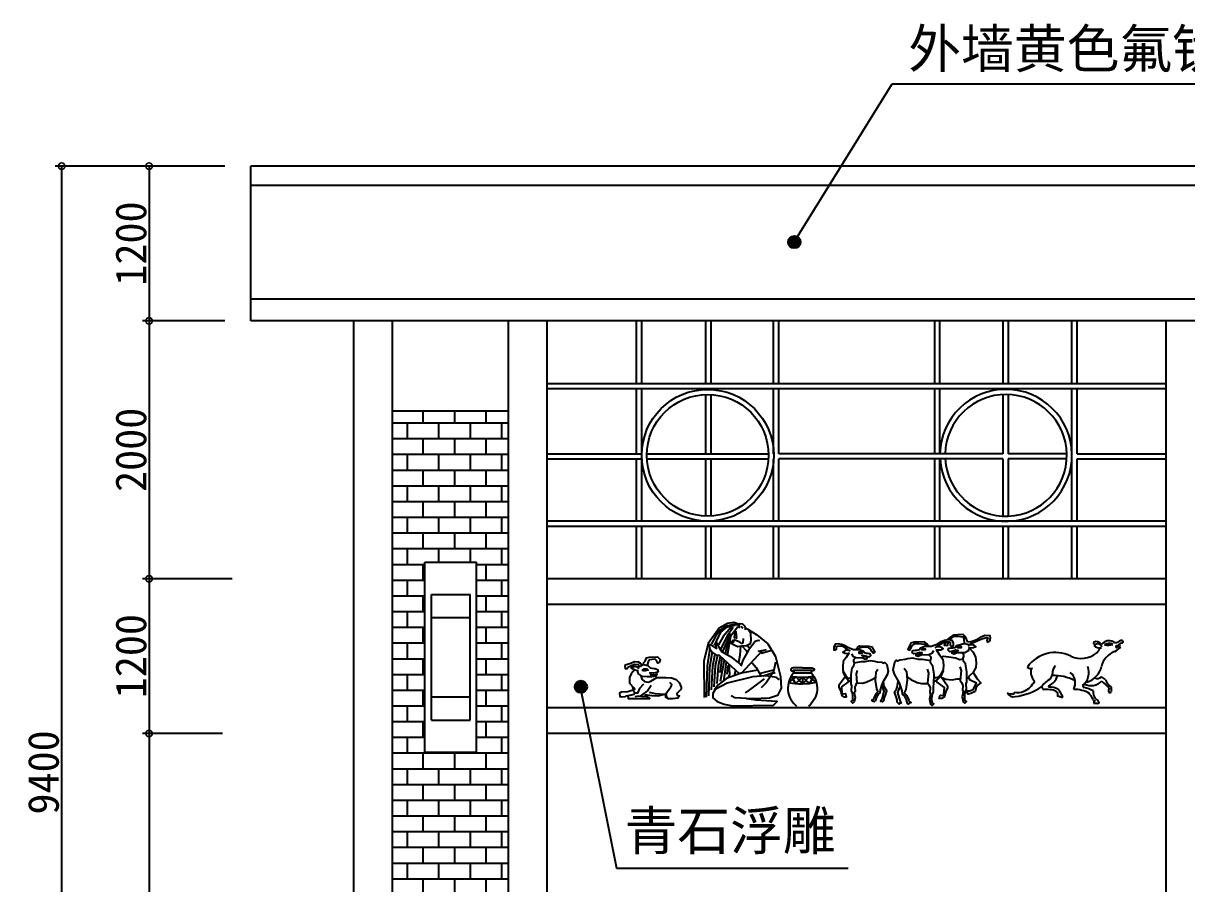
# Model space of a CAD drawing. Extents: x -1337 to 39675, y 27669 to 53445.
# Drawn here: x -907 to 8115, y 33977 to 40651 of the extents above; entities that cross this region are included whole.
import ezdxf

# ---------------------------------------------------------------- set-up
doc = ezdxf.new("R2010")
doc.units = 0
doc.layers.get('0').update_dxf_attribs({"linetype": 'CONTINUOUS'})
doc.layers.get('DEFPOINTS').update_dxf_attribs({"linetype": 'CONTINUOUS'})
for name, color, linetype in [('LAYER1', 3, 'CONTINUOUS'), ('S1', 140, 'CONTINUOUS'), ('S2', 3, 'CONTINUOUS'), ('植物', 92, 'CONTINUOUS')]:
    doc.layers.add(name, color=color, linetype=linetype)
doc.styles.get("Standard").update_dxf_attribs({"font": 'SimSun.ttf'})
doc.dimstyles.new('ISO-25', dxfattribs={"dimtxt": 240, "dimasz": 10, "dimexe": 1.25, "dimexo": 0.625, "dimgap": 20, "dimtad": 1, "dimdec": 0, "dimtxsty": 'STANDARD', "dimblk1": 'DOTSMALL', "dimblk2": 'DOTSMALL', "dimsah": 1, "dimcen": 2.5, "dimazin": 3, "dimtfac": 1, "dimtdec": 4, "dimtmove": 0, "dimatfit": 3, "dimtolj": 1, "dimtzin": 0})

# ---------------------------------------------------------------- blocks, each defined once
blk = doc.blocks.new('A$C32DF7847')
at = {"layer": 'S1'}
for points in [[(465.9, 301.5), (462.7, 306.2), (466.6, 319.5), (476.8, 318.7), (485.4, 310.1), (486.9, 303.9), (486.9, 296.1)], [(427.6, 246.9), (446.3, 236), (458.8, 231.3), (473.7, 233.7), (492.4, 234.5), (508, 243), (509.6, 255.5), (508.8, 281.2), (498.6, 296.8), (486.2, 301.5)], [(498.6, 296.8), (532.2, 276.6), (574.4, 241.5), (604, 192.3), (624.3, 114.3), (625.9, 69.9), (611.8, 41), (580.6, 30.9), (515, 27.8), (446.3, 32.5), (432.3, 39.5)], [(471.2, 311.3), (473.2, 306.2), (478, 301.7)], [(1350.6, 248), (1341.5, 268.7), (1332.7, 276.9), (1310.9, 275.7), (1293.2, 275.2), (1273.7, 261.2), (1271.6, 257.6)], [(1350.7, 248.6), (1361.6, 249.7), (1371.5, 253), (1389.7, 261.2), (1402.3, 268.3), (1416, 274.4), (1435.8, 273.3), (1436.9, 262.8), (1433.6, 250.2), (1426.5, 248), (1424.8, 255.2), (1428.7, 262.8), (1422.1, 265), (1407.8, 261.2), (1395.5, 255.9), (1358.9, 239.8)], [(472.9, 159.6), (438.5, 186.1), (397.2, 209.5), (387.8, 225.9), (376.9, 244.6), (373, 243.8), (373.7, 228.2), (375.3, 222.8), (364.4, 231.3), (354.2, 239.1), (347.2, 236.8), (348.8, 223.5), (360.5, 207.2), (376.1, 197.8), (385.5, 197), (402.6, 182.2), (463.5, 126.8), (473.7, 128.4), (552.5, 214.2)], [(479.1, 261.7), (478.3, 244.6), (473.7, 242.2), (465.9, 247.7), (444, 257.1)], [(543.9, 252.4), (536.9, 254.7), (526, 250.8), (500.2, 216.5), (478.3, 178.3), (469.8, 154.9)], [(474.4, 232.9), (490.8, 215), (494, 210.3)], [(492.4, 234.5), (505.7, 223.5)], [(899.5, 202.6), (904.8, 193), (916, 187.7), (942.5, 187.2), (952.6, 182.4), (960, 184.6), (960, 189), (953.8, 190.4), (948.9, 190.5), (938.8, 195.5), (947.4, 196), (957.8, 193.4), (968.5, 191.2), (973.9, 196.2), (971.2, 203.1), (963.8, 204.2), (957.4, 204.2), (950, 206.3), (944.6, 213.2), (929.2, 218.5), (906.9, 218), (896.8, 221.7), (884.6, 227), (872.4, 235), (860.7, 239.2), (847.5, 241.9), (835.8, 239.7), (830.5, 228.6), (830.5, 218), (836.3, 216.4), (840.5, 220.6), (840.5, 230.2), (845.3, 232.8), (856.5, 233.9), (864.4, 231.8), (886.2, 216.9)], [(916.5, 218.5), (922.9, 226.5), (930.8, 233.9), (950.5, 232.8), (966.4, 232.3), (978.1, 229.1), (989.3, 208.4), (982.9, 204.7), (978.1, 211.6), (974.4, 219), (965.4, 227), (951, 228.1), (931.4, 225.9), (925, 220.6), (925, 218)], [(1198.2, 232.3), (1191.1, 241.1), (1182.2, 249.4), (1160.4, 248.2), (1142.7, 247.6), (1129.7, 244.1), (1117.3, 221.1), (1124.4, 217), (1129.7, 224.6), (1133.8, 232.9), (1143.9, 241.7), (1159.8, 242.9), (1181.6, 240.5), (1188.7, 234.6), (1188.7, 231.7)], [(1217.1, 214.6), (1211.2, 204), (1198.8, 198.1), (1169.2, 197.5), (1158, 192.2), (1149.9, 194.6), (1149.9, 199.5), (1156.7, 201), (1162.2, 201.2), (1173.4, 206.7), (1163.9, 207.3), (1152.3, 204.4), (1140.4, 202), (1134.4, 207.5), (1137.4, 215.2), (1145.6, 216.4), (1152.7, 216.4), (1161, 218.7), (1166.9, 226.4), (1184, 232.3), (1208.8, 231.7), (1220, 235.8), (1233.6, 241.7), (1247.2, 250.6), (1260.1, 255.3), (1274.9, 258.2), (1287.9, 255.9), (1293.8, 243.5), (1293.8, 231.7), (1287.3, 229.9), (1282.6, 234.6), (1282.6, 245.3), (1277.2, 248.2), (1264.9, 249.4), (1256, 247), (1231.8, 230.5)], [(1223, 226.4), (1231.2, 230.5), (1244.2, 229.3), (1254.2, 221.7), (1245.4, 217), (1234.8, 216.4), (1225.9, 218.1)], [(1266.7, 249.2), (1258.9, 236), (1271, 234.3), (1275.4, 248.4)], [(1356.5, 223.5), (1350.6, 212.9), (1338.2, 207), (1308.7, 206.4), (1297.5, 201.1), (1289.3, 203.5), (1289.3, 208.4), (1296.1, 209.9), (1301.6, 210.1), (1312.8, 215.6), (1303.3, 216.2), (1291.8, 213.3), (1279.9, 210.8), (1273.9, 216.4), (1276.9, 224.1), (1285.1, 225.2), (1292.2, 225.2), (1300.5, 227.6), (1306.4, 235.3), (1336.4, 242.5), (1355, 239.2)], [(1281.5, 257), (1284.3, 260.4), (1294.3, 269.3), (1310.3, 270.4), (1332.1, 268.1), (1335.3, 259), (1335.8, 243.1)], [(1355.1, 225.8), (1369.3, 210.7), (1380.5, 191), (1382.2, 168), (1381.7, 149.8), (1369.3, 129.1), (1358, 117.9), (1347.4, 107.5)], [(1349.8, 234.7), (1358, 238.8), (1371, 237.7), (1381.1, 230), (1372.2, 225.3), (1361.6, 224.7), (1352.7, 226.5)], [(93.5, 159.9), (93, 167.9), (99.1, 173.5), (104.3, 186.6), (114.6, 189.9), (147.1, 190.4), (157.9, 181), (154.9, 168.3), (148.7, 166.8), (143.4, 176.7), (138.1, 181.5), (116.5, 179.6), (110.4, 172.1), (106.5, 158.3)], [(536.9, 213.4), (558.8, 216.5), (569.7, 219.6)], [(549.4, 204.8), (590, 217.3)], [(889.4, 204.7), (878.3, 187.7), (866.6, 173.4), (865, 152.7), (865.5, 136.3), (876.7, 117.7), (886.8, 107.6), (897.4, 107.6)], [(894.2, 213.2), (886.8, 216.9), (875.1, 215.9), (866, 209), (874, 204.7), (883.6, 204.2), (891.5, 205.8)], [(921.3, 137.8), (917, 124.6), (920.2, 90.6), (915.4, 83.7), (911.7, 73.6), (912.8, 56.7), (909.6, 51.3), (913.3, 33.8), (910.1, 15.8), (904.3, 11.5), (898.4, 17.4), (903.8, 22.2), (904.8, 38.6), (903.2, 51.3), (899, 59.3), (900, 78.9), (897.9, 85.8), (897.4, 120.9), (901.6, 148.5), (908.5, 157.5), (910.7, 168.1), (908, 174.5), (908, 180.3), (913.8, 186.1)], [(1205.8, 175.1), (1174.6, 181), (1158.6, 181), (1136.8, 185.7), (1116.7, 182.8), (1106.7, 180.4), (1087.2, 178.6), (1077.8, 174.5), (1074.2, 177.5), (1066, 169.2), (1059.5, 140.3), (1064.2, 123.8), (1084.3, 89.6), (1088.4, 78.4), (1093.7, 59.5), (1095.5, 46.6), (1101.4, 41.8), (1109.6, 28.3), (1115, 10.6)], [(1192.9, 142.7), (1197.6, 127.9), (1194, 90.2), (1199.3, 82.5), (1203.5, 71.3), (1202.3, 52.5), (1205.8, 46.6), (1201.7, 27.1), (1205.2, 7), (1211.7, 2.3), (1218.2, 8.8), (1212.3, 14.1), (1211.2, 32.4), (1212.9, 46.6), (1217.6, 55.4), (1216.5, 77.2), (1218.8, 84.9), (1219.4, 123.8), (1214.7, 154.5), (1207, 164.5), (1204.7, 176.3), (1207.6, 183.3), (1207.6, 189.8), (1201.1, 196.3)], [(1228.3, 217), (1240.7, 198.1), (1253.6, 182.2), (1255.4, 159.2), (1254.8, 140.9), (1242.4, 120.3), (1231.2, 109.1), (1219.4, 109.1)], [(1330.3, 181.6), (1319.3, 179.4), (1302.3, 186), (1277, 189.8), (1256.2, 191.6), (1247.6, 189.6)], [(1319.7, 151.5), (1324.4, 136.8), (1320.9, 99.1), (1326.2, 91.4), (1330.3, 80.2), (1329.1, 61.3), (1332.7, 55.4), (1328.5, 36), (1332.1, 15.9), (1338.6, 11.2), (1345.1, 17.7), (1339.2, 23), (1338, 41.3), (1339.8, 55.4), (1344.5, 64.3), (1343.3, 86.1), (1345.7, 93.8), (1346.2, 132.7), (1341.5, 163.3), (1333.9, 173.4), (1331.5, 185.1), (1334.4, 192.2), (1334.4, 198.7), (1328, 205.2)], [(86.5, 158.9), (80.3, 166.9), (73.3, 170.7), (58.3, 171.1), (44.2, 165.5), (21.6, 158), (19.7, 154.7), (21.1, 145.3), (31, 145.8), (31.5, 151.4), (57.3, 162.2), (71.4, 160.8), (76.6, 154.7)], [(57.3, 140.6), (44.6, 125.6), (38.1, 111.1), (38.1, 89), (53.6, 72.1), (59.2, 63.2)], [(74.7, 144.9), (72.4, 149.1), (60.1, 152.8), (45.1, 147.7), (57.8, 140.2), (72.8, 137.3)], [(73.5, 149.1), (79.7, 155.3), (91.9, 160.6), (109.6, 157.6), (117.9, 148.6), (124.5, 147.4), (137.2, 145.3), (147.2, 142.2), (149.9, 133.2), (144.6, 130.2), (131.8, 127.6), (117.3, 129.2), (120.9, 121.3), (134.6, 121.5), (146.1, 124.3), (140.6, 116), (124.7, 113.9), (106.5, 113.8), (88.9, 114.6), (72.7, 124.6), (69.7, 136.9)], [(534.6, 139.3), (471.3, 127.6), (414.3, 106.5), (380.8, 80.8), (367.5, 62.9)], [(513.5, 167.4), (529.1, 149.4), (547.8, 116.7)], [(541.6, 126.8), (598.6, 140.9)], [(604.3, 170.7), (596.3, 132.2), (568.2, 90.4), (548.9, 70.4)], [(909.6, 167), (937.7, 172.3), (952.1, 172.3), (971.7, 176.6), (989.8, 173.9), (998.8, 171.8), (1016.4, 170.2), (1024.9, 166.5), (1028, 169.2), (1035.5, 161.7), (1041.3, 135.7), (1037.1, 120.9), (1019, 90.1), (1015.3, 80), (1010.5, 63), (1008.9, 51.3), (1003.6, 47.1), (996.2, 34.9), (991.4, 19)], [(1001.5, 141.6), (994, 130.4), (991.4, 99.6), (995.6, 67.3), (1001.5, 55.6), (994, 47.1), (985.5, 30.1), (984, 24.8), (978.1, 22.2), (978.6, 21.1), (983.4, 19.5), (986.6, 16.3), (991.4, 19)], [(1103.7, 146.8), (1112, 134.4), (1115, 100.2), (1110.2, 64.2), (1103.7, 51.3), (1112, 41.8), (1121.4, 23), (1123.2, 17.1), (1129.7, 14.1), (1129.1, 12.9), (1123.8, 11.2), (1120.3, 7.6), (1115, 10.6)], [(1254.2, 136.2), (1245.4, 116.1), (1230, 100.2), (1220.6, 94.9)], [(81.8, 117.6), (86.5, 104), (96.8, 94.6), (110.4, 92.7), (120.8, 97), (144.2, 110.1), (180.4, 111.1), (200.6, 109.2), (219.9, 103.1), (231.2, 91.3), (239.2, 73.5), (238.7, 65.5), (221.3, 48.6), (223.2, 42), (232.1, 39.2), (226, 31.2), (204.9, 27.5), (188.4, 28), (182.8, 34.5), (180.9, 50)], [(193.1, 92.3), (201.1, 85.2), (198.8, 73), (179, 46.7), (148, 37.8), (126.9, 39.7), (96.3, 43.9)], [(560.1, 105.7), (534.4, 85.6), (503.1, 62.4), (486.3, 51.9)], [(556.4, 116.7), (591.5, 129.2), (603.2, 129.2)], [(874, 113.4), (850.1, 79.5), (850.1, 72.6), (855.9, 59.8), (862.3, 41.3), (870.8, 35.4), (879.3, 36), (877.7, 45.5), (874, 47.6), (867.1, 46), (863.4, 49.2), (861.3, 74.2), (886.2, 92.2), (889.4, 98)], [(866, 132), (874, 114), (887.8, 99.6), (896.3, 94.9)], [(991.9, 111.8), (978.1, 102.3), (956.3, 91.2), (941.5, 88), (919.2, 88.5)], [(1015.3, 80), (1024.9, 57.2), (1016.4, 25.3), (1012.1, 19), (1016.9, 19), (1019.5, 16.3), (1025.9, 22.7), (1025.9, 31.7), (1029.1, 38.1), (1035.5, 58.8), (1029.1, 68.9), (1026.4, 75.8), (1022.7, 95.9)], [(1088.4, 78.4), (1077.8, 53), (1087.2, 17.7), (1091.9, 10.6), (1086.6, 10.6), (1083.7, 7.6), (1076.6, 14.7), (1076.6, 24.7), (1073.1, 31.8), (1066, 54.8), (1073.1, 66), (1076, 73.7), (1080.1, 96.1)], [(1114.4, 113.8), (1129.7, 103.2), (1153.9, 90.8), (1170.4, 87.2), (1195.2, 87.8)], [(1245.4, 115.5), (1271.9, 77.8), (1271.9, 70.1), (1265.4, 56), (1258.4, 35.4), (1248.9, 28.9), (1239.5, 29.5), (1241.2, 40.1), (1245.4, 42.4), (1253.1, 40.7), (1257.2, 44.2), (1259.5, 71.9), (1231.8, 92), (1228.3, 98.4)], [(1246.3, 111.9), (1264.9, 104.2), (1289.1, 102), (1308.9, 105.3), (1322.1, 105.8)], [(1370.4, 130), (1386.4, 105.8), (1400.1, 90.5), (1390.8, 81.7), (1382.5, 71.8), (1378.1, 55.9), (1362.2, 48.2), (1351.7, 46), (1344.1, 59.2), (1357.2, 59.2), (1370.4, 63.6), (1383.6, 89.4), (1358.6, 100.8), (1352.3, 110.2)], [(51.7, 61.3), (31.5, 55.7), (7, 53.3), (0, 49.6), (1.4, 36.9), (7.5, 35.5), (23, 36.9), (25.8, 40.2), (48.9, 43.9)], [(92.6, 84.3), (77.5, 68.3), (69.5, 49.6), (59.7, 50.5), (55.4, 44.9), (32.4, 39.7), (33.4, 28.9), (117.5, 28.9), (103.8, 37.3), (92.6, 35.9), (73.8, 37.8), (58.7, 36.4)], [(49.8, 75.4), (54.5, 58.9), (59.7, 51.4)], [(122.6, 79.1), (109, 59.9), (79.4, 37.8)], [(115.1, 53.3), (136.3, 48.6), (172.4, 46.7)], [(176.2, 45.3), (177.6, 35), (185.6, 29.4)], [(370.6, 63.6), (361.3, 48.1), (362, 31.7), (377.7, 17.6), (405, 6.7), (437.8, 1.3), (597.1, 3.8), (611.5, 18.3), (589, 19.1), (529.9, 22.3), (490.8, 28.6)]]:
    blk.add_lwpolyline(points, dxfattribs=at)
for points in [[(1308.7, 228.8), (1314, 231.1), (1318.2, 232.3), (1324.7, 230.6), (1324.7, 226.4), (1319.9, 226.4), (1311.7, 226.4)], [(942.5, 207.4), (937.8, 209.5), (934, 210.6), (928.2, 209), (928.2, 205.2), (932.4, 205.2), (939.9, 205.2)], [(1169.2, 219.9), (1174.5, 222.2), (1178.7, 223.4), (1185.2, 221.7), (1185.2, 217.5), (1180.5, 217.5), (1172.2, 217.5)], [(88.1, 138.4), (95, 144.5), (105, 144.5), (110.4, 139.2), (98.8, 136.1), (93.5, 136.1)]]:
    blk.add_lwpolyline(points, close=True, dxfattribs=at)
blk.add_lwpolyline([(620.4, 101.9), (607.9, 110.4), (566.6, 116.7), (516.6, 112.8), (417.5, 88.6), (370.6, 63.6, 0.932416)], format="xyb", dxfattribs=at)
at = {"layer": 'S2'}
for p, q in [((745.6, 137.4), (672.9, 137.4)), ((674.6, 128.2), (743.8, 128.2)), ((709, 112), (709, 86.6))]:
    blk.add_line(p, q, dxfattribs=at)
for points in [[(464.3, 316.1), (443.1, 323.6), (418.6, 320.4), (385.7, 302.3), (343.3, 242.9), (326.3, 174), (327.3, 32.8)], [(458.8, 314), (440.1, 316.3), (408.1, 308.5), (390.1, 293.7), (371.4, 270.3), (355.8, 241.5)], [(446.3, 312.4), (412.8, 304.6), (391.7, 286.7), (376.1, 254.7), (366.7, 235.2)], [(433.1, 306.2), (401.1, 269.5), (383.9, 237.6)], [(440.9, 304.6), (419, 273.4), (391.7, 221.2)], [(430, 282), (399.5, 211.8)], [(459, 307.6), (430.3, 269.4), (416.5, 196.2)], [(421.4, 254.7), (409.7, 203.3)], [(442.2, 256.5), (434.5, 248.8), (430.5, 246.8)], [(442.7, 255.1), (441.3, 248.3), (436.5, 242.9)], [(468.6, 231.6), (466.2, 196.3), (461.4, 169.1)], [(350.5, 223.4), (339.4, 156.3), (335.6, 34.8)], [(358.8, 210), (348.3, 149.6), (344.6, 39.2)], [(369.2, 201), (360.2, 154.8), (355, 63.1)], [(379.6, 197.3), (370.7, 154.1), (365.5, 75)], [(390.1, 192.1), (381.9, 154.1), (377.4, 87)], [(396.8, 184.6), (388.6, 130.2)], [(405.8, 178.3), (390.1, 95.6)], [(413.3, 169.7), (402.7, 96.5)], [(420.1, 156.9), (415.9, 123.5)], [(423.7, 161.8), (426.1, 124.1), (420.4, 109.7)], [(449.3, 139.4), (444.5, 116.1)], [(655.2, 91.2), (685.8, 112.8), (709, 86.6)], [(665.2, 115.3), (681.7, 87.7), (709, 112)], [(752.9, 115.3), (736.4, 87.7), (709, 112)], [(763.2, 91.2), (734.6, 113), (709, 86.6)]]:
    blk.add_lwpolyline(points, dxfattribs=at)
blk.add_lwpolyline([(447.9, 289.2), (451, 289.2), (453, 263.6), (445.9, 264.5)], close=True, dxfattribs=at)
for points in [[(709.2, 148.4), (679, 148.4, 0.088508), (666.7, 146.2, 0.430163), (664.1, 140, 0.466102), (672.9, 137.4, -0.487171), (674.6, 128.2, 0.424841), (685.6, 0)], [(709.2, 148.4), (739.4, 148.4, -0.088508), (751.7, 146.2, -0.430163), (754.3, 140, -0.466102), (745.6, 137.4, 0.487171), (743.8, 128.2, -0.424841), (732.9, 0)], [(655.2, 91.2, 0.094995), (762.9, 92.2, 0.084544)], [(665.2, 115.3, 0.084544), (752.7, 116.1, -1.757524)]]:
    blk.add_lwpolyline(points, format="xyb", dxfattribs=at)
blk = doc.blocks.new('A$C18733D37')
at = {"layer": 'S1'}
for centre, radius, start, end in [((340.9, 234.4), 6.82, 165.3291, 289.3028), ((346, 216.1), 23.2, 32.6023, 120.5234), ((349.8, 212.6), 18.1, 18.8723, 141.4131), ((393.9, 207.3), 35.4, 60.6269, 142.9576), ((394, 200.5), 31.6, 62.7674, 122.2073), ((391, 270.5), 45.4, 252.2695, 292.7052), ((420.9, 255.4), 19.8, 240.6269, 312.781), ((230.8, 549), 379.5, 300.0421, 303.9231), ((441.8, 232.9), 10.9, 67.2177, 132.781), ((444.1, 238.6), 4.74, 250.6737, 67.2177), ((186.9, 62.5), 134.3, 63.9295, 144.4687), ((286.3, 265.7), 91.9, 243.9295, 310.9203), ((358.1, 247.3), 32.5, 226.1685, 283.3469), ((317.3, 229.9), 44.6, 310.9203, 341.6526), ((443.9, 124.5), 80.9, 109.8269, 166.9901), ((392.1, 251.3), 56.2, 295.6152, 326.7237), ((423.8, 219.8), 3.14, 167.5033, 319.4072), ((435.4, 206.2), 14.8, 75.3336, 128.4232), ((91.1, 153.3), 18.6, 223.3828, 292.8603), ((220.5, 116.4), 45.6, 139.4603, 181.1998), ((252.2, 119), 63.9, 308.1655, 21.7683), ((284.1, 161.5), 83.2, 287.0183, 346.9901), ((138.2, 120.8), 47.5, 162.5424, 227.3457), ((146.7, 114.8), 28.2, 294.7438, 1.1998), ((137.5, 122.3), 58.9, 292.0579, 344.4158), ((179, -69), 176.9, 62.6964, 91.3366), ((210.4, 78.4), 53.1, 332.2887, 50.3507), ((349.4, 117), 20.9, 239.4938, 316.7523), ((322.6, 21.5), 91.4, 50.0532, 62.6136), ((434.4, 108.8), 55.9, 198.0029, 235.1916), ((40.8, 98.7), 57.2, 255.2906, 294.4989), ((0.3, 259.7), 235.8, 277.3902, 304.6045), ((27.9, 126.8), 88.2, 294.4989, 332.3541), ((145.1, 64), 11, 125.5094, 260.0929), ((-1730.7, 2375.9), 2966.1, 309.0676, 309.5621), ((151.1, -99), 152.4, 81.4842, 92.9877), ((158.2, 65.1), 2.93, 290.1702, 61.6513), ((167.3, 8.2), 54.8, 53.945, 98.5153), ((168, 13.4), 38.8, 48.0487, 81.4842), ((271.8, 82.9), 78.4, 202.8526, 219.1198), ((260, -67.9), 121.6, 60.9285, 91.2138), ((299.2, 67.1), 6.02, 132.7197, 256.3736), ((261.2, -89.5), 155.1, 62.6857, 76.3736), ((324.5, 125.4), 57, 242.4, 317.5103), ((369.4, 44.5), 37.2, 174.1963, 225.6873), ((574.7, 288), 290.1, 224.1224, 231.7498), ((408.5, 51.1), 16.2, 145.8277, 207.807), ((398, 48.5), 6.27, 232.5687, 330.0317), ((464.3, 57.4), 62.1, 174.8782, 191.1527), ((12.3, 60.8), 24.1, 239.3818, 287.9489), ((23.4, 50.4), 25.5, 203.7481, 286.481), ((22.6, 40.4), 4.71, 212.1861, 38.8415), ((188.7, 36.5), 7.67, 311.9513, 48.0487), ((203.4, 40.3), 13.5, 225.0355, 278.125), ((210.8, 31.2), 7.29, 215.3761, 302.8717), ((196.9, 22), 18.2, 9.8062, 39.1198), ((262.1, -16.1), 77, 23.3766, 47.1064), ((339.1, 16.4), 6.65, 197.1975, 280.9199), ((344.4, 1), 9.75, 114.1683, 185.8245), ((335.4, 61.6), 61.6, 269.3109, 281.0688), ((195.1, -134), 212.3, 40.892, 45.6873), ((349.4, 12.2), 12.4, 243.3558, 300.3363), ((353.6, 3.2), 2.61, 319.108, 40.892)]:
    blk.add_arc(centre, radius, start, end, dxfattribs=at)
blk = doc.blocks.new('_DOTSMALL')
at = {"color": 0, "linetype": 'BYBLOCK', "const_width": 0.5}
blk.add_lwpolyline([(-0.0625, 0, 1), (0.0625, 0, 1)], format="xyb", close=True, dxfattribs=at)
blk = doc.blocks.new('*D62')
at = {"color": 0, "linetype": 'BYBLOCK'}
for p, q in [((1102.6, 39542.4), (464.7, 39542.4)), ((514.7, 39542.4), (514.7, 38342.4)), ((1102.6, 38342.4), (464.7, 38342.4))]:
    blk.add_line(p, q, dxfattribs=at)
at = {"layer": 'DEFPOINTS', "color": 0, "linetype": 'BYBLOCK'}
for p in [(1302.6, 39542.4), (514.7, 38342.4), (1302.6, 38342.4)]:
    blk.add_point(p, dxfattribs=at)
at = {"color": 0, "linetype": 'BYBLOCK', "xscale": 100, "yscale": 100, "zscale": 100}
for p, rotation in [((514.7, 39542.4), 90), ((514.7, 38342.4), 270)]:
    blk.add_blockref('_DOTSMALL', p, dxfattribs=dict(at, rotation=rotation))
at = {"color": 0, "linetype": 'BYBLOCK', "insert": (374.7, 38942.4), "char_height": 240, "attachment_point": 5, "rotation": 90}
blk.add_mtext('\\A1;1200', dxfattribs=at)
blk = doc.blocks.new('*D63')
at = {"color": 0, "linetype": 'BYBLOCK'}
for p, q in [((1102.6, 38342.4), (464.7, 38342.4)), ((514.7, 38342.4), (514.7, 36342.4)), ((1158.7, 36342.4), (464.7, 36342.4))]:
    blk.add_line(p, q, dxfattribs=at)
at = {"layer": 'DEFPOINTS', "color": 0, "linetype": 'BYBLOCK'}
for p in [(1302.6, 38342.4), (514.7, 36342.4), (1358.7, 36342.4)]:
    blk.add_point(p, dxfattribs=at)
at = {"color": 0, "linetype": 'BYBLOCK', "xscale": 100, "yscale": 100, "zscale": 100}
for p, rotation in [((514.7, 38342.4), 90), ((514.7, 36342.4), 270)]:
    blk.add_blockref('_DOTSMALL', p, dxfattribs=dict(at, rotation=rotation))
at = {"color": 0, "linetype": 'BYBLOCK', "insert": (374.7, 37342.4), "char_height": 240, "attachment_point": 5, "rotation": 90}
blk.add_mtext('\\A1;2000', dxfattribs=at)
blk = doc.blocks.new('*D64')
at = {"color": 0, "linetype": 'BYBLOCK'}
for p, q in [((1057.7, 36342.4), (464.7, 36342.4)), ((514.7, 36342.4), (514.7, 35142.4)), ((1082.9, 35142.4), (464.7, 35142.4))]:
    blk.add_line(p, q, dxfattribs=at)
at = {"layer": 'DEFPOINTS', "color": 0, "linetype": 'BYBLOCK'}
for p in [(1257.7, 36342.4), (514.7, 35142.4), (1282.9, 35142.4)]:
    blk.add_point(p, dxfattribs=at)
at = {"color": 0, "linetype": 'BYBLOCK', "xscale": 100, "yscale": 100, "zscale": 100}
for p, rotation in [((514.7, 36342.4), 90), ((514.7, 35142.4), 270)]:
    blk.add_blockref('_DOTSMALL', p, dxfattribs=dict(at, rotation=rotation))
at = {"color": 0, "linetype": 'BYBLOCK', "insert": (374.7, 35742.4), "char_height": 240, "attachment_point": 5, "rotation": 90}
blk.add_mtext('\\A1;1200', dxfattribs=at)
blk = doc.blocks.new('*D65')
at = {"color": 0, "linetype": 'BYBLOCK'}
for p, q in [((1082.9, 35142.4), (464.7, 35142.4)), ((514.7, 35142.4), (514.7, 30138.6)), ((1082.9, 30138.6), (464.7, 30138.6))]:
    blk.add_line(p, q, dxfattribs=at)
at = {"layer": 'DEFPOINTS', "color": 0, "linetype": 'BYBLOCK'}
for p in [(1282.9, 35142.4), (514.7, 30138.6), (1282.9, 30138.6)]:
    blk.add_point(p, dxfattribs=at)
at = {"color": 0, "linetype": 'BYBLOCK', "xscale": 100, "yscale": 100, "zscale": 100}
for p, rotation in [((514.7, 35142.4), 90), ((514.7, 30138.6), 270)]:
    blk.add_blockref('_DOTSMALL', p, dxfattribs=dict(at, rotation=rotation))
at = {"color": 0, "linetype": 'BYBLOCK', "insert": (374.7, 32640.5), "char_height": 240, "attachment_point": 5, "rotation": 90}
blk.add_mtext('\\A1;5000', dxfattribs=at)
blk = doc.blocks.new('*D66')
at = {"color": 0, "linetype": 'BYBLOCK'}
for p, q in [((1102.6, 39542.4), (-213.6, 39542.4)), ((-163.6, 39542.4), (-163.6, 30138.6)), ((1102.6, 30138.6), (-213.6, 30138.6))]:
    blk.add_line(p, q, dxfattribs=at)
at = {"layer": 'DEFPOINTS', "color": 0, "linetype": 'BYBLOCK'}
for p in [(1302.6, 39542.4), (-163.6, 30138.6), (1302.6, 30138.6)]:
    blk.add_point(p, dxfattribs=at)
at = {"color": 0, "linetype": 'BYBLOCK', "xscale": 100, "yscale": 100, "zscale": 100}
for p, rotation in [((-163.6, 39542.4), 90), ((-163.6, 30138.6), 270)]:
    blk.add_blockref('_DOTSMALL', p, dxfattribs=dict(at, rotation=rotation))
at = {"color": 0, "linetype": 'BYBLOCK', "insert": (-303.6, 34840.5), "char_height": 240, "attachment_point": 5, "rotation": 90}
blk.add_mtext('\\A1;9400', dxfattribs=at)

msp = doc.modelspace()

# ---------------------------------------------------------------- hatches: boundary and pattern name
h = msp.add_hatch()
h.set_pattern_fill('AR-B816', color=8, scale=0.6, style=0)
h.paths.add_polyline_path([(2855.3, 37642.7), (1955.7, 37642.7), (1955.7, 31338.6), (2855.3, 31338.6)])
h.paths.add_polyline_path([(2208.1, 34996.9), (2208.1, 36471.5), (2608.1, 36471.5), (2608.1, 34996.9)], flags=16)
h.paths.add_polyline_path([(2258.1, 35246.9), (2258.1, 36221.5), (2558.1, 36221.5), (2558.1, 35246.9)], flags=0)
h.paths.add_polyline_path([(2258.1, 35426.9), (2558.1, 35426.9), (2558.1, 36041.5), (2258.1, 36041.5)], flags=0)
h.paths.add_polyline_path([(2558.1, 36041.5), (2558.1, 36221.5), (2258.1, 36221.5), (2258.1, 36041.5)], flags=0)
h.paths.add_polyline_path([(2558.1, 35246.9), (2558.1, 35426.9), (2258.1, 35426.9), (2258.1, 35246.9)], flags=0)
at = {"layer": '植物'}
h = msp.add_hatch(color=256, dxfattribs=at)
edge = h.paths.add_edge_path()
edge.add_arc((5071.9, 38953.8), 48.1, 0, 360)
h = msp.add_hatch(color=256, dxfattribs=at)
edge = h.paths.add_edge_path()
edge.add_arc((3417.1, 35504.8), 48.1, 0, 360)

# ---------------------------------------------------------------- linework, layer by layer
at = {"color": 2}
for p, q in [((1656.7, 30838.6), (1656.7, 38342.4)), ((3156.7, 30838.6), (3156.7, 38342.4)), ((7956.7, 30138.6), (7956.7, 38342.4)), ((2855.3, 37642.7), (1955.7, 37642.7))]:
    msp.add_line(p, q, dxfattribs=at)
at = {"layer": 'LAYER1', "color": 4}
for p, q in [((856.7, 38342.4), (856.7, 39542.4)), ((39276.9, 39542.4), (856.7, 39542.4)), ((39276.9, 38342.4), (856.7, 38342.4)), ((1955.7, 31338.6), (1955.7, 38342.4)), ((2855.3, 31338.6), (2855.3, 38342.4)), ((3848.6, 37857.5), (3848.6, 38342.4)), ((3888.6, 37857.5), (3888.6, 38342.4)), ((4383.7, 38342.4), (4383.7, 37857.5)), ((4423.7, 38342.4), (4423.7, 37857.5)), ((4911.8, 37857.5), (4911.8, 38342.4)), ((4951.8, 37857.5), (4951.8, 38342.4)), ((6161.5, 37857.5), (6161.5, 38342.4)), ((6201.5, 37857.5), (6201.5, 38342.4)), ((6689.6, 38342.4), (6689.6, 37857.5)), ((6729.6, 38342.4), (6729.6, 37857.5)), ((7224.7, 37857.5), (7224.7, 38342.4)), ((7264.7, 37857.5), (7264.7, 38342.4)), ((3156.7, 37857.5), (7956.7, 37857.5)), ((3156.7, 37817.5), (7956.7, 37817.5)), ((3848.6, 37311.7), (3848.6, 37817.5)), ((3888.6, 37311.7), (3888.6, 37817.5)), ((4911.8, 37311.7), (4911.8, 37817.5)), ((4951.8, 37311.7), (4951.8, 37817.5)), ((6161.5, 37311.7), (6161.5, 37817.5)), ((6201.5, 37311.7), (6201.5, 37817.5)), ((7224.7, 37311.7), (7224.7, 37817.5)), ((7264.7, 37311.7), (7264.7, 37817.5)), ((4383.7, 37771.4), (4383.7, 37311.7)), ((4423.7, 37771.1), (4423.7, 37311.7)), ((6689.6, 37771.1), (6689.6, 37311.7)), ((6729.6, 37771.4), (6729.6, 37311.7)), ((3156.7, 37311.7), (3888.6, 37311.7)), ((3156.7, 37271.7), (3889.3, 37271.7)), ((3848.6, 36788.4), (3848.6, 37271.7)), ((3888.6, 36788.4), (3888.6, 37271.7)), ((3928.7, 37311.7), (4871.9, 37311.7)), ((3929.3, 37271.7), (4871.2, 37271.7)), ((4383.7, 37271.7), (4383.7, 36828.4)), ((4423.7, 37271.7), (4423.7, 36828.7)), ((4911.8, 36788.4), (4911.8, 37271.7)), ((6689.6, 37311.7), (4951.8, 37311.7)), ((6689.6, 37271.7), (4951.8, 37271.7)), ((4951.8, 36788.4), (4951.8, 37271.7)), ((6161.5, 36788.4), (6161.5, 37271.7)), ((6201.5, 36788.4), (6201.5, 37271.7)), ((6689.6, 37271.7), (6689.6, 36828.7)), ((7184.7, 37311.7), (6729.6, 37311.7)), ((7184, 37271.7), (6729.6, 37271.7)), ((6729.6, 37271.7), (6729.6, 36828.4)), ((7224.7, 36788.4), (7224.7, 37271.7)), ((7264.7, 37311.7), (7956.7, 37311.7)), ((7264.7, 37271.7), (7956.7, 37271.7)), ((7264.7, 36788.4), (7264.7, 37271.7)), ((7956.7, 36788.4), (3156.7, 36788.5)), ((7956.7, 36748.4), (3156.7, 36748.5)), ((3848.6, 36342.4), (3848.6, 36748.4)), ((3888.6, 36342.4), (3888.6, 36748.4)), ((4383.7, 36748.4), (4383.7, 36342.4)), ((4423.7, 36748.4), (4423.7, 36342.4)), ((4911.8, 36342.4), (4911.8, 36748.4)), ((4951.8, 36342.4), (4951.8, 36748.4)), ((6161.5, 36342.4), (6161.5, 36748.4)), ((6201.5, 36342.4), (6201.5, 36748.4)), ((6689.6, 36748.4), (6689.6, 36342.4)), ((6729.6, 36748.4), (6729.6, 36342.4)), ((7224.7, 36342.4), (7224.7, 36748.4)), ((7264.7, 36342.4), (7264.7, 36748.4)), ((2208.1, 34996.9), (2208.1, 36471.5)), ((2208.1, 36471.5), (2608.1, 36471.5)), ((2608.1, 34996.9), (2608.1, 36471.5)), ((2258.1, 35246.9), (2258.1, 36221.5)), ((2258.1, 36221.5), (2558.1, 36221.5)), ((2558.1, 35246.9), (2558.1, 36221.5)), ((7956.7, 36142.4), (3155.3, 36142.4)), ((2258.1, 36041.5), (2558.1, 36041.5)), ((2258.1, 35426.9), (2558.1, 35426.9)), ((7956.7, 35342.4), (3155.3, 35342.4)), ((2258.1, 35246.9), (2558.1, 35246.9)), ((2208.1, 34996.9), (2608.1, 34996.9))]:
    msp.add_line(p, q, dxfattribs=at)
at = {"layer": 'LAYER1'}
for p, q in [((39276.9, 39392.4), (856.7, 39392.4)), ((39276.9, 38509.9), (856.7, 38509.9)), ((3156.7, 30838.6), (3156.7, 38342.4)), ((7956.7, 36342.4), (3155.3, 36342.4)), ((7956.7, 35142.4), (3155.3, 35142.4))]:
    msp.add_line(p, q, dxfattribs=at)
at = {"layer": 'LAYER1', "color": 4}
for radius in [511.7, 471.7]:
    msp.add_circle((4400.3, 37299.9), radius, dxfattribs=at)
for radius, start, end in [(511.7, 183.1551, 178.67495), (471.7, 183.42293, 178.56257)]:
    msp.add_arc((6713.1, 37299.9), radius, start, end, dxfattribs=at)
at = {"layer": '植物'}
for p, q in [((5081.8, 38971.4), (5830, 40181.7)), ((5830, 40181.7), (9475.8, 40181.7)), ((3414.9, 35490.4), (3693.7, 34097.9)), ((3693.7, 34097.9), (5490.2, 34097.9))]:
    msp.add_line(p, q, dxfattribs=at)
for centre in [(5071.9, 38953.8), (3417.1, 35504.8)]:
    msp.add_circle(centre, 48.1, dxfattribs=at)

# ---------------------------------------------------------------- block references
at = {"xscale": 2, "yscale": 2, "zscale": 2}
for name, p in [('A$C32DF7847', (3717.2, 35355.2)), ('A$C18733D37', (6723.8, 35376.6))]:
    msp.add_blockref(name, p, dxfattribs=at)

# ---------------------------------------------------------------- texts
at = {"layer": '植物', "char_height": 300, "width": 7197.578, "attachment_point": 1}
for s, insert in [('外墙黄色氟钛涂料', (5955.7, 40604.1)), ('青石浮雕', (3756.4, 34538.7))]:
    msp.add_mtext(s, dxfattribs=dict(at, insert=insert))

# ---------------------------------------------------------------- dimensions: what is measured, and where the dimension line sits
at = {"layer": '植物'}
for base, p1, p2, text, picture, middle in [((-609.5, 30138.6), (856.7, 39542.4), (856.7, 30138.6), '9400', '*D66', (-749.5, 34840.5)), ((68.8, 30138.6), (837.1, 35142.4), (837.1, 30138.6), '5000', '*D65', (-71.2, 32640.5))]:
    dim = msp.add_linear_dim(base=base, p1=p1, p2=p2, angle=90, text=text, dimstyle='ISO-25', override={"dimasz": 100, "dimexe": 50, "dimexo": 200}, dxfattribs=at)
    dim.commit()
    dim.dimension.update_dxf_attribs({"geometry": picture, "text_midpoint": middle, "insert": (-445.9, 0)})
for base, p1, p2, picture, middle in [((68.8, 38342.4), (856.7, 39542.4), (856.7, 38342.4), '*D62', (-71.2, 38942.4)), ((68.8, 36342.4), (856.7, 38342.4), (912.8, 36342.4), '*D63', (-71.2, 37342.4)), ((68.8, 35142.4), (811.8, 36342.4), (837.1, 35142.4), '*D64', (-71.2, 35742.4))]:
    dim = msp.add_linear_dim(base=base, p1=p1, p2=p2, angle=90, dimstyle='ISO-25', override={"dimasz": 100, "dimexe": 50, "dimexo": 200}, dxfattribs=at)
    dim.commit()
    dim.dimension.update_dxf_attribs({"geometry": picture, "text_midpoint": middle, "insert": (-445.9, 0)})

doc.saveas('drawing.dxf')
